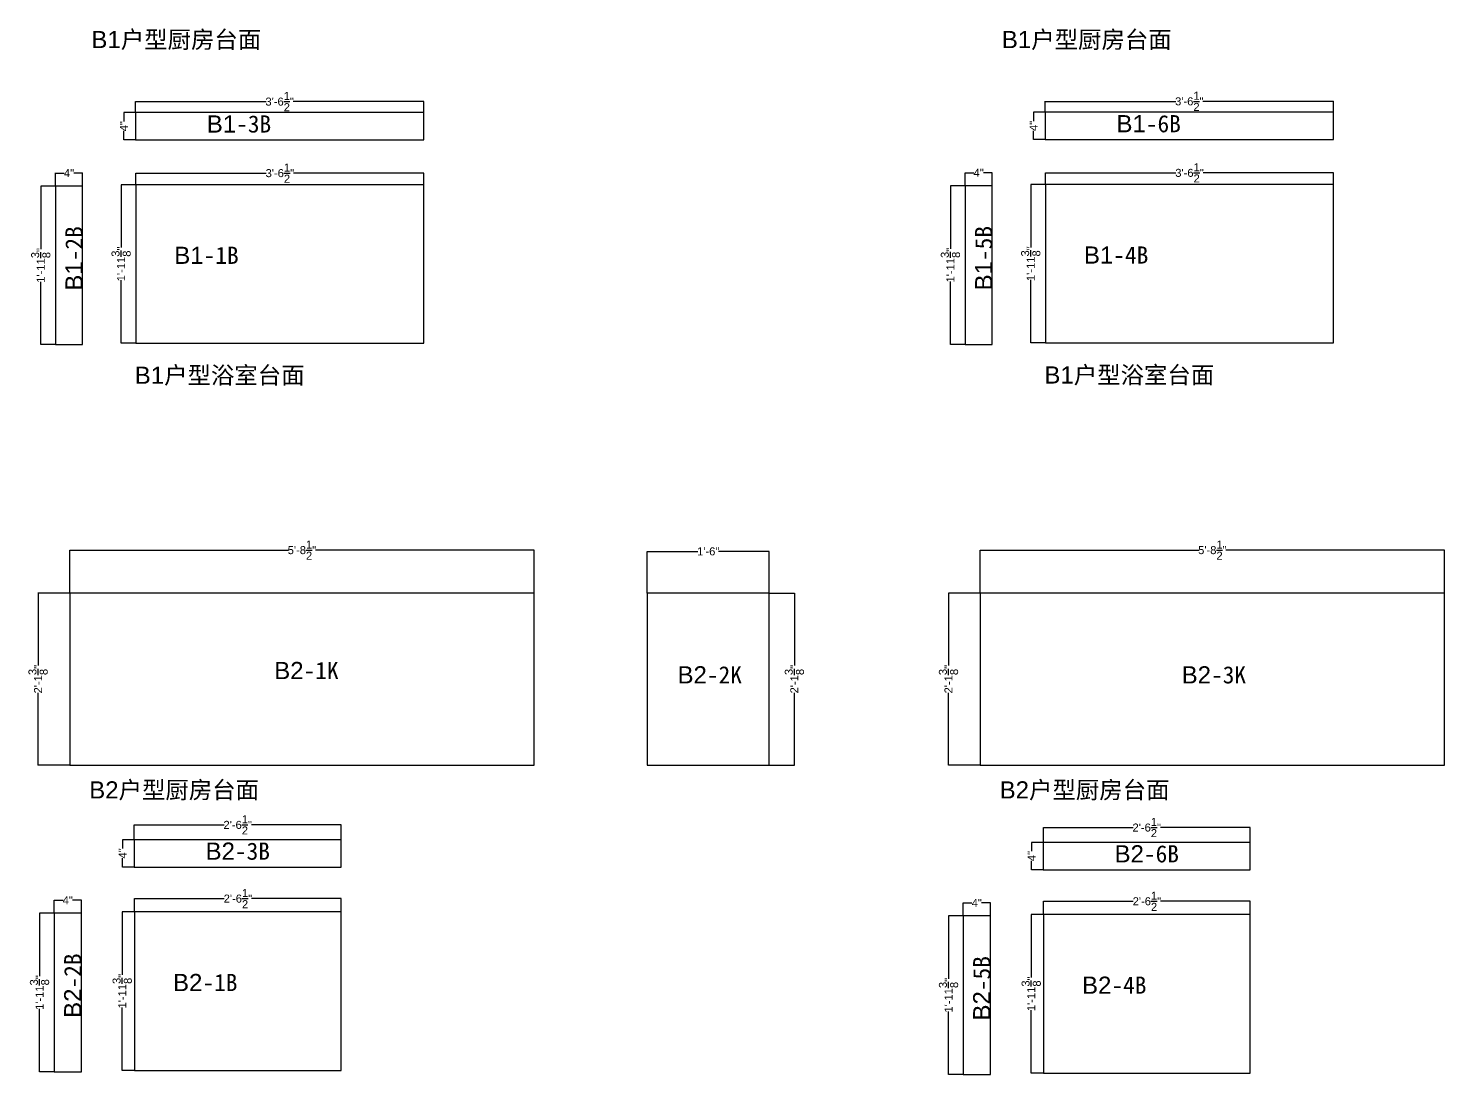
# Model space of a CAD drawing. Header units: inches. Extents: x -997106 to 39633, y -30199 to 1961.
# Drawn here: x 1360 to 6668, y -10266 to -6346 of the extents above; entities that cross this region are included whole.
import ezdxf

# ---------------------------------------------------------------- set-up
doc = ezdxf.new("R2010")
doc.units = ezdxf.units.IN
doc.header["$MEASUREMENT"] = 0
doc.layers.get('Defpoints').update_dxf_attribs({"color": 3})
doc.layers.add('编号', color=10, linetype='Continuous', plot=False)
doc.styles.get("Standard").update_dxf_attribs({"font": 'arial.ttf'})
doc.dimstyles.get("Standard").update_dxf_attribs({"dimtxt": 30, "dimasz": 1, "dimexe": 0.18, "dimexo": 0.0625, "dimgap": 0.09, "dimtad": 0, "dimtoh": 1, "dimdec": 4, "dimlfac": 0.03937, "dimzin": 0, "dimdsep": 46, "dimlunit": 4, "dimtxsty": 'Standard', "dimblk": 'ARCHTICK', "dimcen": 1, "dimadec": 0, "dimazin": 0, "dimtfac": 1, "dimtdec": 4, "dimtix": 1, "dimtofl": 0, "dimtmove": 2, "dimatfit": 3, "dimldrblk": 'ARCHTICK', "dimfxl": 1, "dimtolj": 1, "dimtzin": 0, "dimarcsym": 0})

# ---------------------------------------------------------------- blocks, each defined once
blk = doc.blocks.new('_ArchTick')
at = {"color": 0, "linetype": 'ByBlock', "const_width": 0.15}
blk.add_lwpolyline([(-0.5, -0.5), (0.5, 0.5)], dxfattribs=at)
blk = doc.blocks.new('*D174')
at = {"color": 0, "lineweight": -2, "transparency": 16777216}
for p, q in [((1515.4, -8461.9), (1515.4, -8300.7)), ((1515.4, -8300.9), (2334.5, -8300.9)), ((3255.4, -8300.9), (2436.3, -8300.9)), ((3255.4, -8461.9), (3255.4, -8300.7))]:
    blk.add_line(p, q, dxfattribs=at)
at = {"layer": 'Defpoints', "color": 0, "transparency": 16777216}
for p in [(3255.4, -8300.9), (1515.4, -8461.9), (3255.4, -8461.9)]:
    blk.add_point(p, dxfattribs=at)
at = {"color": 0, "lineweight": -2, "transparency": 16777216, "rotation": 180}
blk.add_blockref('_ArchTick', (1515.4, -8300.9), dxfattribs=at)
at = {"color": 0, "lineweight": -2, "transparency": 16777216}
blk.add_blockref('_ArchTick', (3255.4, -8300.9), dxfattribs=at)
at = {"color": 0, "transparency": 16777216, "insert": (2385.4, -8300.9), "char_height": 30, "attachment_point": 5}
blk.add_mtext('\\A1;5\'-8{\\H1x;\\S1/2;}"', dxfattribs=at)
blk = doc.blocks.new('*D175')
at = {"color": 0, "lineweight": -2, "transparency": 16777216}
for p, q in [((1515.3, -8461.9), (1396.2, -8461.9)), ((1396.4, -8461.9), (1396.4, -8733.3)), ((1396.4, -9106.9), (1396.4, -8835.6)), ((1515.3, -9106.9), (1396.2, -9106.9))]:
    blk.add_line(p, q, dxfattribs=at)
at = {"layer": 'Defpoints', "color": 0, "transparency": 16777216}
for p in [(1515.4, -8461.9), (1396.4, -9106.9), (1515.4, -9106.9)]:
    blk.add_point(p, dxfattribs=at)
at = {"color": 0, "lineweight": -2, "transparency": 16777216}
for p, rotation in [((1396.4, -8461.9), 90), ((1396.4, -9106.9), 270)]:
    blk.add_blockref('_ArchTick', p, dxfattribs=dict(at, rotation=rotation))
at = {"color": 0, "transparency": 16777216, "insert": (1396.4, -8784.4), "char_height": 30, "attachment_point": 5, "rotation": 90}
blk.add_mtext('\\A1;2\'-1{\\H1x;\\S3/8;}"', dxfattribs=at)
blk = doc.blocks.new('*D176')
at = {"color": 0, "lineweight": -2, "transparency": 16777216}
for p, q in [((3679.5, -8461.9), (3679.5, -8305.7)), ((3679.5, -8305.8), (3869.5, -8305.8)), ((4136.5, -8305.8), (3946.6, -8305.8)), ((4136.5, -8461.9), (4136.5, -8305.7))]:
    blk.add_line(p, q, dxfattribs=at)
at = {"layer": 'Defpoints', "color": 0, "transparency": 16777216}
for p in [(4136.5, -8305.8), (3679.5, -8461.9), (4136.5, -8461.9)]:
    blk.add_point(p, dxfattribs=at)
at = {"color": 0, "lineweight": -2, "transparency": 16777216, "rotation": 180}
blk.add_blockref('_ArchTick', (3679.5, -8305.8), dxfattribs=at)
at = {"color": 0, "lineweight": -2, "transparency": 16777216}
blk.add_blockref('_ArchTick', (4136.5, -8305.8), dxfattribs=at)
at = {"color": 0, "transparency": 16777216, "insert": (3908, -8305.8), "char_height": 30, "attachment_point": 5}
blk.add_mtext('\\A1;1\'-6"', dxfattribs=at)
blk = doc.blocks.new('*D177')
at = {"color": 0, "lineweight": -2, "transparency": 16777216}
for p, q in [((4136.6, -8461.9), (4230.9, -8461.9)), ((4230.8, -8461.9), (4230.8, -8733.3)), ((4230.8, -9106.9), (4230.8, -8835.6)), ((4136.6, -9106.9), (4230.9, -9106.9))]:
    blk.add_line(p, q, dxfattribs=at)
at = {"layer": 'Defpoints', "color": 0, "transparency": 16777216}
for p in [(4136.5, -8461.9), (4136.5, -9106.9), (4230.8, -9106.9)]:
    blk.add_point(p, dxfattribs=at)
at = {"color": 0, "lineweight": -2, "transparency": 16777216}
for p, rotation in [((4230.8, -8461.9), 90), ((4230.8, -9106.9), 270)]:
    blk.add_blockref('_ArchTick', p, dxfattribs=dict(at, rotation=rotation))
at = {"color": 0, "transparency": 16777216, "insert": (4230.8, -8784.4), "char_height": 30, "attachment_point": 5, "rotation": 90}
blk.add_mtext('\\A1;2\'-1{\\H1x;\\S3/8;}"', dxfattribs=at)
blk = doc.blocks.new('*D178')
at = {"color": 0, "lineweight": -2, "transparency": 16777216}
for p, q in [((4927.5, -8461.9), (4927.5, -8300.7)), ((4927.5, -8300.9), (5746.6, -8300.9)), ((6667.5, -8300.9), (5848.4, -8300.9)), ((6667.5, -8461.9), (6667.5, -8300.7))]:
    blk.add_line(p, q, dxfattribs=at)
at = {"layer": 'Defpoints', "color": 0, "transparency": 16777216}
for p in [(6667.5, -8300.9), (4927.5, -8461.9), (6667.5, -8461.9)]:
    blk.add_point(p, dxfattribs=at)
at = {"color": 0, "lineweight": -2, "transparency": 16777216, "rotation": 180}
blk.add_blockref('_ArchTick', (4927.5, -8300.9), dxfattribs=at)
at = {"color": 0, "lineweight": -2, "transparency": 16777216}
blk.add_blockref('_ArchTick', (6667.5, -8300.9), dxfattribs=at)
at = {"color": 0, "transparency": 16777216, "insert": (5797.5, -8300.9), "char_height": 30, "attachment_point": 5}
blk.add_mtext('\\A1;5\'-8{\\H1x;\\S1/2;}"', dxfattribs=at)
blk = doc.blocks.new('*D179')
at = {"color": 0, "lineweight": -2, "transparency": 16777216}
for p, q in [((4927.5, -8461.9), (4808.4, -8461.9)), ((4808.5, -8461.9), (4808.5, -8733.3)), ((4808.5, -9106.9), (4808.5, -8835.6)), ((4927.5, -9106.9), (4808.4, -9106.9))]:
    blk.add_line(p, q, dxfattribs=at)
at = {"layer": 'Defpoints', "color": 0, "transparency": 16777216}
for p in [(4927.5, -8461.9), (4808.5, -9106.9), (4927.5, -9106.9)]:
    blk.add_point(p, dxfattribs=at)
at = {"color": 0, "lineweight": -2, "transparency": 16777216}
for p, rotation in [((4808.5, -8461.9), 90), ((4808.5, -9106.9), 270)]:
    blk.add_blockref('_ArchTick', p, dxfattribs=dict(at, rotation=rotation))
at = {"color": 0, "transparency": 16777216, "insert": (4808.5, -8784.4), "char_height": 30, "attachment_point": 5, "rotation": 90}
blk.add_mtext('\\A1;2\'-1{\\H1x;\\S3/8;}"', dxfattribs=at)
blk = doc.blocks.new('*D794')
at = {"color": 0, "lineweight": -2, "transparency": 16777216}
for p, q in [((1461.4, -6937), (1406.3, -6937)), ((1406.5, -6937), (1406.5, -7172.9)), ((1406.5, -7531), (1406.5, -7295.1)), ((1461.4, -7531), (1406.3, -7531))]:
    blk.add_line(p, q, dxfattribs=at)
at = {"layer": 'Defpoints', "color": 0, "transparency": 16777216}
for p in [(1461.4, -6937), (1406.5, -7531), (1461.4, -7531)]:
    blk.add_point(p, dxfattribs=at)
at = {"color": 0, "lineweight": -2, "transparency": 16777216}
for p, rotation in [((1406.5, -6937), 90), ((1406.5, -7531), 270)]:
    blk.add_blockref('_ArchTick', p, dxfattribs=dict(at, rotation=rotation))
at = {"color": 0, "transparency": 16777216, "insert": (1406.5, -7234), "char_height": 30, "attachment_point": 5, "rotation": 90}
blk.add_mtext('\\A1;1\'-11{\\H1x;\\S3/8;}"', dxfattribs=at)
blk = doc.blocks.new('*D795')
at = {"color": 0, "lineweight": -2, "transparency": 16777216}
for p, q in [((1461.4, -6937), (1461.4, -6887.8)), ((1461.4, -6887.9), (1494.5, -6887.9)), ((1563.4, -6887.9), (1530.4, -6887.9)), ((1563.4, -6937), (1563.4, -6887.8))]:
    blk.add_line(p, q, dxfattribs=at)
at = {"layer": 'Defpoints', "color": 0, "transparency": 16777216}
for p in [(1563.4, -6887.9), (1461.4, -6937), (1563.4, -6937)]:
    blk.add_point(p, dxfattribs=at)
at = {"color": 0, "lineweight": -2, "transparency": 16777216, "rotation": 180}
blk.add_blockref('_ArchTick', (1461.4, -6887.9), dxfattribs=at)
at = {"color": 0, "lineweight": -2, "transparency": 16777216}
blk.add_blockref('_ArchTick', (1563.4, -6887.9), dxfattribs=at)
at = {"color": 0, "transparency": 16777216, "insert": (1512.4, -6887.9), "char_height": 30, "attachment_point": 5}
blk.add_mtext('\\A1;4"', dxfattribs=at)
blk = doc.blocks.new('*D796')
at = {"color": 0, "lineweight": -2, "transparency": 16777216}
for p, q in [((1761.8, -6661.5), (1717.8, -6661.5)), ((1718, -6661.5), (1718, -6694.6)), ((1718, -6763.5), (1718, -6730.4)), ((1761.8, -6763.5), (1717.8, -6763.5))]:
    blk.add_line(p, q, dxfattribs=at)
at = {"layer": 'Defpoints', "color": 0, "transparency": 16777216}
for p in [(1761.9, -6661.5), (1718, -6763.5), (1761.9, -6763.5)]:
    blk.add_point(p, dxfattribs=at)
at = {"color": 0, "lineweight": -2, "transparency": 16777216}
for p, rotation in [((1718, -6661.5), 90), ((1718, -6763.5), 270)]:
    blk.add_blockref('_ArchTick', p, dxfattribs=dict(at, rotation=rotation))
at = {"color": 0, "transparency": 16777216, "insert": (1718, -6712.5), "char_height": 30, "attachment_point": 5, "rotation": 90}
blk.add_mtext('\\A1;4"', dxfattribs=at)
blk = doc.blocks.new('*D797')
at = {"color": 0, "lineweight": -2, "transparency": 16777216}
for p, q in [((1762.6, -6931.6), (1762.6, -6888.2)), ((1762.6, -6888.3), (2251.7, -6888.3)), ((2842.6, -6888.3), (2353.5, -6888.3)), ((2842.6, -6931.6), (2842.6, -6888.2))]:
    blk.add_line(p, q, dxfattribs=at)
at = {"layer": 'Defpoints', "color": 0, "transparency": 16777216}
for p in [(2842.6, -6888.3), (1762.6, -6931.6), (2842.6, -6931.6)]:
    blk.add_point(p, dxfattribs=at)
at = {"color": 0, "lineweight": -2, "transparency": 16777216, "rotation": 180}
blk.add_blockref('_ArchTick', (1762.6, -6888.3), dxfattribs=at)
at = {"color": 0, "lineweight": -2, "transparency": 16777216}
blk.add_blockref('_ArchTick', (2842.6, -6888.3), dxfattribs=at)
at = {"color": 0, "transparency": 16777216, "insert": (2302.6, -6888.3), "char_height": 30, "attachment_point": 5}
blk.add_mtext('\\A1;3\'-6{\\H1x;\\S1/2;}"', dxfattribs=at)
blk = doc.blocks.new('*D798')
at = {"color": 0, "lineweight": -2, "transparency": 16777216}
for p, q in [((1761.9, -6661.4), (1761.9, -6620.1)), ((1761.9, -6620.3), (2251, -6620.3)), ((2841.9, -6620.3), (2352.8, -6620.3)), ((2841.9, -6661.4), (2841.9, -6620.1))]:
    blk.add_line(p, q, dxfattribs=at)
at = {"layer": 'Defpoints', "color": 0, "transparency": 16777216}
for p in [(2841.9, -6620.3), (1761.9, -6661.5), (2841.9, -6661.5)]:
    blk.add_point(p, dxfattribs=at)
at = {"color": 0, "lineweight": -2, "transparency": 16777216, "rotation": 180}
blk.add_blockref('_ArchTick', (1761.9, -6620.3), dxfattribs=at)
at = {"color": 0, "lineweight": -2, "transparency": 16777216}
blk.add_blockref('_ArchTick', (2841.9, -6620.3), dxfattribs=at)
at = {"color": 0, "transparency": 16777216, "insert": (2301.9, -6620.3), "char_height": 30, "attachment_point": 5}
blk.add_mtext('\\A1;3\'-6{\\H1x;\\S1/2;}"', dxfattribs=at)
blk = doc.blocks.new('*D799')
at = {"color": 0, "lineweight": -2, "transparency": 16777216}
for p, q in [((1762.5, -6931.6), (1707.5, -6931.6)), ((1707.7, -6931.6), (1707.7, -7167.5)), ((1707.7, -7525.6), (1707.7, -7289.7)), ((1762.5, -7525.6), (1707.5, -7525.6))]:
    blk.add_line(p, q, dxfattribs=at)
at = {"layer": 'Defpoints', "color": 0, "transparency": 16777216}
for p in [(1762.6, -6931.6), (1707.7, -7525.6), (1762.6, -7525.6)]:
    blk.add_point(p, dxfattribs=at)
at = {"color": 0, "lineweight": -2, "transparency": 16777216}
for p, rotation in [((1707.7, -6931.6), 90), ((1707.7, -7525.6), 270)]:
    blk.add_blockref('_ArchTick', p, dxfattribs=dict(at, rotation=rotation))
at = {"color": 0, "transparency": 16777216, "insert": (1707.7, -7228.6), "char_height": 30, "attachment_point": 5, "rotation": 90}
blk.add_mtext('\\A1;1\'-11{\\H1x;\\S3/8;}"', dxfattribs=at)
blk = doc.blocks.new('*D801')
at = {"color": 0, "lineweight": -2, "transparency": 16777216}
for p, q in [((4870.6, -6936), (4815.5, -6936)), ((4815.7, -6936), (4815.7, -7171.9)), ((4815.7, -7530), (4815.7, -7294.1)), ((4870.6, -7530), (4815.5, -7530))]:
    blk.add_line(p, q, dxfattribs=at)
at = {"layer": 'Defpoints', "color": 0, "transparency": 16777216}
for p in [(4870.6, -6936), (4815.7, -7530), (4870.6, -7530)]:
    blk.add_point(p, dxfattribs=at)
at = {"color": 0, "lineweight": -2, "transparency": 16777216}
for p, rotation in [((4815.7, -6936), 90), ((4815.7, -7530), 270)]:
    blk.add_blockref('_ArchTick', p, dxfattribs=dict(at, rotation=rotation))
at = {"color": 0, "transparency": 16777216, "insert": (4815.7, -7233), "char_height": 30, "attachment_point": 5, "rotation": 90}
blk.add_mtext('\\A1;1\'-11{\\H1x;\\S3/8;}"', dxfattribs=at)
blk = doc.blocks.new('*D802')
at = {"color": 0, "lineweight": -2, "transparency": 16777216}
for p, q in [((4870.6, -6936), (4870.6, -6886.8)), ((4870.6, -6886.9), (4903.7, -6886.9)), ((4972.6, -6886.9), (4939.6, -6886.9)), ((4972.6, -6936), (4972.6, -6886.8))]:
    blk.add_line(p, q, dxfattribs=at)
at = {"layer": 'Defpoints', "color": 0, "transparency": 16777216}
for p in [(4972.6, -6886.9), (4870.6, -6936), (4972.6, -6936)]:
    blk.add_point(p, dxfattribs=at)
at = {"color": 0, "lineweight": -2, "transparency": 16777216, "rotation": 180}
blk.add_blockref('_ArchTick', (4870.6, -6886.9), dxfattribs=at)
at = {"color": 0, "lineweight": -2, "transparency": 16777216}
blk.add_blockref('_ArchTick', (4972.6, -6886.9), dxfattribs=at)
at = {"color": 0, "transparency": 16777216, "insert": (4921.6, -6886.9), "char_height": 30, "attachment_point": 5}
blk.add_mtext('\\A1;4"', dxfattribs=at)
blk = doc.blocks.new('*D800')
at = {"color": 0, "lineweight": -2, "transparency": 16777216}
for p, q in [((5171, -6660.5), (5127, -6660.5)), ((5127.2, -6660.5), (5127.2, -6693.6)), ((5127.2, -6762.5), (5127.2, -6729.4)), ((5171, -6762.5), (5127, -6762.5))]:
    blk.add_line(p, q, dxfattribs=at)
at = {"layer": 'Defpoints', "color": 0, "transparency": 16777216}
for p in [(5171.1, -6660.5), (5127.2, -6762.5), (5171.1, -6762.5)]:
    blk.add_point(p, dxfattribs=at)
at = {"color": 0, "lineweight": -2, "transparency": 16777216}
for p, rotation in [((5127.2, -6660.5), 90), ((5127.2, -6762.5), 270)]:
    blk.add_blockref('_ArchTick', p, dxfattribs=dict(at, rotation=rotation))
at = {"color": 0, "transparency": 16777216, "insert": (5127.2, -6711.5), "char_height": 30, "attachment_point": 5, "rotation": 90}
blk.add_mtext('\\A1;4"', dxfattribs=at)
blk = doc.blocks.new('*D803')
at = {"color": 0, "lineweight": -2, "transparency": 16777216}
for p, q in [((5171.8, -6930.6), (5171.8, -6887.2)), ((5171.8, -6887.3), (5660.9, -6887.3)), ((6251.8, -6887.3), (5762.7, -6887.3)), ((6251.8, -6930.6), (6251.8, -6887.2))]:
    blk.add_line(p, q, dxfattribs=at)
at = {"layer": 'Defpoints', "color": 0, "transparency": 16777216}
for p in [(6251.8, -6887.3), (5171.8, -6930.6), (6251.8, -6930.6)]:
    blk.add_point(p, dxfattribs=at)
at = {"color": 0, "lineweight": -2, "transparency": 16777216, "rotation": 180}
blk.add_blockref('_ArchTick', (5171.8, -6887.3), dxfattribs=at)
at = {"color": 0, "lineweight": -2, "transparency": 16777216}
blk.add_blockref('_ArchTick', (6251.8, -6887.3), dxfattribs=at)
at = {"color": 0, "transparency": 16777216, "insert": (5711.8, -6887.3), "char_height": 30, "attachment_point": 5}
blk.add_mtext('\\A1;3\'-6{\\H1x;\\S1/2;}"', dxfattribs=at)
blk = doc.blocks.new('*D804')
at = {"color": 0, "lineweight": -2, "transparency": 16777216}
for p, q in [((5171.1, -6660.4), (5171.1, -6619.1)), ((5171.1, -6619.3), (5660.2, -6619.3)), ((6251.1, -6619.3), (5762, -6619.3)), ((6251.1, -6660.4), (6251.1, -6619.1))]:
    blk.add_line(p, q, dxfattribs=at)
at = {"layer": 'Defpoints', "color": 0, "transparency": 16777216}
for p in [(6251.1, -6619.3), (5171.1, -6660.5), (6251.1, -6660.5)]:
    blk.add_point(p, dxfattribs=at)
at = {"color": 0, "lineweight": -2, "transparency": 16777216, "rotation": 180}
blk.add_blockref('_ArchTick', (5171.1, -6619.3), dxfattribs=at)
at = {"color": 0, "lineweight": -2, "transparency": 16777216}
blk.add_blockref('_ArchTick', (6251.1, -6619.3), dxfattribs=at)
at = {"color": 0, "transparency": 16777216, "insert": (5711.1, -6619.3), "char_height": 30, "attachment_point": 5}
blk.add_mtext('\\A1;3\'-6{\\H1x;\\S1/2;}"', dxfattribs=at)
blk = doc.blocks.new('*D805')
at = {"color": 0, "lineweight": -2, "transparency": 16777216}
for p, q in [((5171.7, -6930.6), (5116.7, -6930.6)), ((5116.8, -6930.6), (5116.8, -7166.5)), ((5116.8, -7524.6), (5116.8, -7288.7)), ((5171.7, -7524.6), (5116.7, -7524.6))]:
    blk.add_line(p, q, dxfattribs=at)
at = {"layer": 'Defpoints', "color": 0, "transparency": 16777216}
for p in [(5171.8, -6930.6), (5116.8, -7524.6), (5171.8, -7524.6)]:
    blk.add_point(p, dxfattribs=at)
at = {"color": 0, "lineweight": -2, "transparency": 16777216}
for p, rotation in [((5116.8, -6930.6), 90), ((5116.8, -7524.6), 270)]:
    blk.add_blockref('_ArchTick', p, dxfattribs=dict(at, rotation=rotation))
at = {"color": 0, "transparency": 16777216, "insert": (5116.8, -7227.6), "char_height": 30, "attachment_point": 5, "rotation": 90}
blk.add_mtext('\\A1;1\'-11{\\H1x;\\S3/8;}"', dxfattribs=at)
blk = doc.blocks.new('*D921')
at = {"color": 0, "lineweight": -2, "transparency": 16777216}
for p, q in [((1456.7, -9661.8), (1401.7, -9661.8)), ((1401.9, -9661.8), (1401.9, -9897.7)), ((1401.9, -10255.8), (1401.9, -10019.9)), ((1456.7, -10255.8), (1401.7, -10255.8))]:
    blk.add_line(p, q, dxfattribs=at)
at = {"layer": 'Defpoints', "color": 0, "transparency": 16777216}
for p in [(1456.8, -9661.8), (1401.9, -10255.8), (1456.8, -10255.8)]:
    blk.add_point(p, dxfattribs=at)
at = {"color": 0, "lineweight": -2, "transparency": 16777216}
for p, rotation in [((1401.9, -9661.8), 90), ((1401.9, -10255.8), 270)]:
    blk.add_blockref('_ArchTick', p, dxfattribs=dict(at, rotation=rotation))
at = {"color": 0, "transparency": 16777216, "insert": (1401.9, -9958.8), "char_height": 30, "attachment_point": 5, "rotation": 90}
blk.add_mtext('\\A1;1\'-11{\\H1x;\\S3/8;}"', dxfattribs=at)
blk = doc.blocks.new('*D922')
at = {"color": 0, "lineweight": -2, "transparency": 16777216}
for p, q in [((1456.8, -9661.8), (1456.8, -9612.6)), ((1456.8, -9612.7), (1489.9, -9612.7)), ((1558.8, -9612.7), (1525.7, -9612.7)), ((1558.8, -9661.8), (1558.8, -9612.6))]:
    blk.add_line(p, q, dxfattribs=at)
at = {"layer": 'Defpoints', "color": 0, "transparency": 16777216}
for p in [(1558.8, -9612.7), (1456.8, -9661.8), (1558.8, -9661.8)]:
    blk.add_point(p, dxfattribs=at)
at = {"color": 0, "lineweight": -2, "transparency": 16777216, "rotation": 180}
blk.add_blockref('_ArchTick', (1456.8, -9612.7), dxfattribs=at)
at = {"color": 0, "lineweight": -2, "transparency": 16777216}
blk.add_blockref('_ArchTick', (1558.8, -9612.7), dxfattribs=at)
at = {"color": 0, "transparency": 16777216, "insert": (1507.8, -9612.7), "char_height": 30, "attachment_point": 5}
blk.add_mtext('\\A1;4"', dxfattribs=at)
blk = doc.blocks.new('*D920')
at = {"color": 0, "lineweight": -2, "transparency": 16777216}
for p, q in [((1757.2, -9386.3), (1713.2, -9386.3)), ((1713.3, -9386.3), (1713.3, -9419.4)), ((1757.2, -9488.3), (1713.2, -9488.3)), ((1713.3, -9488.3), (1713.3, -9455.2))]:
    blk.add_line(p, q, dxfattribs=at)
at = {"layer": 'Defpoints', "color": 0, "transparency": 16777216}
for p in [(1757.2, -9386.3), (1713.3, -9488.3), (1757.2, -9488.3)]:
    blk.add_point(p, dxfattribs=at)
at = {"color": 0, "lineweight": -2, "transparency": 16777216}
for p, rotation in [((1713.3, -9386.3), 90), ((1713.3, -9488.3), 270)]:
    blk.add_blockref('_ArchTick', p, dxfattribs=dict(at, rotation=rotation))
at = {"color": 0, "transparency": 16777216, "insert": (1713.3, -9437.3), "char_height": 30, "attachment_point": 5, "rotation": 90}
blk.add_mtext('\\A1;4"', dxfattribs=at)
blk = doc.blocks.new('*D923')
at = {"color": 0, "lineweight": -2, "transparency": 16777216}
for p, q in [((1757.2, -9384.6), (1757.2, -9330.2)), ((1757.2, -9330.4), (2093.6, -9330.4)), ((2532.2, -9330.4), (2195.9, -9330.4)), ((2532.2, -9386.2), (2532.2, -9330.2))]:
    blk.add_line(p, q, dxfattribs=at)
at = {"layer": 'Defpoints', "color": 0, "transparency": 16777216}
for p in [(2532.2, -9330.4), (1757.2, -9384.6), (2532.2, -9386.3)]:
    blk.add_point(p, dxfattribs=at)
at = {"color": 0, "lineweight": -2, "transparency": 16777216, "rotation": 180}
blk.add_blockref('_ArchTick', (1757.2, -9330.4), dxfattribs=at)
at = {"color": 0, "lineweight": -2, "transparency": 16777216}
blk.add_blockref('_ArchTick', (2532.2, -9330.4), dxfattribs=at)
at = {"color": 0, "transparency": 16777216, "insert": (2144.7, -9330.4), "char_height": 30, "attachment_point": 5}
blk.add_mtext('\\A1;2\'-6{\\H1x;\\S1/2;}"', dxfattribs=at)
blk = doc.blocks.new('*D924')
at = {"color": 0, "lineweight": -2, "transparency": 16777216}
for p, q in [((1758, -9656.4), (1758, -9606.4)), ((1758, -9606.6), (2094.3, -9606.6)), ((2533, -9606.6), (2196.6, -9606.6)), ((2533, -9656.4), (2533, -9606.4))]:
    blk.add_line(p, q, dxfattribs=at)
at = {"layer": 'Defpoints', "color": 0, "transparency": 16777216}
for p in [(2533, -9606.6), (1758, -9656.4), (2533, -9656.4)]:
    blk.add_point(p, dxfattribs=at)
at = {"color": 0, "lineweight": -2, "transparency": 16777216, "rotation": 180}
blk.add_blockref('_ArchTick', (1758, -9606.6), dxfattribs=at)
at = {"color": 0, "lineweight": -2, "transparency": 16777216}
blk.add_blockref('_ArchTick', (2533, -9606.6), dxfattribs=at)
at = {"color": 0, "transparency": 16777216, "insert": (2145.5, -9606.6), "char_height": 30, "attachment_point": 5}
blk.add_mtext('\\A1;2\'-6{\\H1x;\\S1/2;}"', dxfattribs=at)
blk = doc.blocks.new('*D925')
at = {"color": 0, "lineweight": -2, "transparency": 16777216}
for p, q in [((1757.9, -9656.4), (1711.6, -9656.4)), ((1711.8, -9656.4), (1711.8, -9892.3)), ((1711.8, -10250.4), (1711.8, -10014.5)), ((1757.9, -10250.4), (1711.6, -10250.4))]:
    blk.add_line(p, q, dxfattribs=at)
at = {"layer": 'Defpoints', "color": 0, "transparency": 16777216}
for p in [(1758, -9656.4), (1711.8, -10250.4), (1758, -10250.4)]:
    blk.add_point(p, dxfattribs=at)
at = {"color": 0, "lineweight": -2, "transparency": 16777216}
for p, rotation in [((1711.8, -9656.4), 90), ((1711.8, -10250.4), 270)]:
    blk.add_blockref('_ArchTick', p, dxfattribs=dict(at, rotation=rotation))
at = {"color": 0, "transparency": 16777216, "insert": (1711.8, -9953.4), "char_height": 30, "attachment_point": 5, "rotation": 90}
blk.add_mtext('\\A1;1\'-11{\\H1x;\\S3/8;}"', dxfattribs=at)
blk = doc.blocks.new('*D936')
at = {"color": 0, "lineweight": -2, "transparency": 16777216}
for p, q in [((4863.5, -9671.8), (4808.4, -9671.8)), ((4808.6, -9671.8), (4808.6, -9907.7)), ((4808.6, -10265.8), (4808.6, -10029.9)), ((4863.5, -10265.8), (4808.4, -10265.8))]:
    blk.add_line(p, q, dxfattribs=at)
at = {"layer": 'Defpoints', "color": 0, "transparency": 16777216}
for p in [(4863.5, -9671.8), (4808.6, -10265.8), (4863.5, -10265.8)]:
    blk.add_point(p, dxfattribs=at)
at = {"color": 0, "lineweight": -2, "transparency": 16777216}
for p, rotation in [((4808.6, -9671.8), 90), ((4808.6, -10265.8), 270)]:
    blk.add_blockref('_ArchTick', p, dxfattribs=dict(at, rotation=rotation))
at = {"color": 0, "transparency": 16777216, "insert": (4808.6, -9968.8), "char_height": 30, "attachment_point": 5, "rotation": 90}
blk.add_mtext('\\A1;1\'-11{\\H1x;\\S3/8;}"', dxfattribs=at)
blk = doc.blocks.new('*D937')
at = {"color": 0, "lineweight": -2, "transparency": 16777216}
for p, q in [((4863.5, -9671.7), (4863.5, -9622.5)), ((4863.5, -9622.7), (4896.6, -9622.7)), ((4965.5, -9622.7), (4932.5, -9622.7)), ((4965.5, -9671.7), (4965.5, -9622.5))]:
    blk.add_line(p, q, dxfattribs=at)
at = {"layer": 'Defpoints', "color": 0, "transparency": 16777216}
for p in [(4965.5, -9622.7), (4863.5, -9671.8), (4965.5, -9671.8)]:
    blk.add_point(p, dxfattribs=at)
at = {"color": 0, "lineweight": -2, "transparency": 16777216, "rotation": 180}
blk.add_blockref('_ArchTick', (4863.5, -9622.7), dxfattribs=at)
at = {"color": 0, "lineweight": -2, "transparency": 16777216}
blk.add_blockref('_ArchTick', (4965.5, -9622.7), dxfattribs=at)
at = {"color": 0, "transparency": 16777216, "insert": (4914.5, -9622.7), "char_height": 30, "attachment_point": 5}
blk.add_mtext('\\A1;4"', dxfattribs=at)
blk = doc.blocks.new('*D932')
at = {"color": 0, "lineweight": -2, "transparency": 16777216}
for p, q in [((5163.9, -9396.3), (5119.9, -9396.3)), ((5120.1, -9396.3), (5120.1, -9429.3)), ((5163.9, -9498.3), (5119.9, -9498.3)), ((5120.1, -9498.3), (5120.1, -9465.2))]:
    blk.add_line(p, q, dxfattribs=at)
at = {"layer": 'Defpoints', "color": 0, "transparency": 16777216}
for p in [(5164, -9396.3), (5120.1, -9498.3), (5164, -9498.3)]:
    blk.add_point(p, dxfattribs=at)
at = {"color": 0, "lineweight": -2, "transparency": 16777216}
for p, rotation in [((5120.1, -9396.3), 90), ((5120.1, -9498.3), 270)]:
    blk.add_blockref('_ArchTick', p, dxfattribs=dict(at, rotation=rotation))
at = {"color": 0, "transparency": 16777216, "insert": (5120.1, -9447.3), "char_height": 30, "attachment_point": 5, "rotation": 90}
blk.add_mtext('\\A1;4"', dxfattribs=at)
blk = doc.blocks.new('*D938')
at = {"color": 0, "lineweight": -2, "transparency": 16777216}
for p, q in [((5164, -9394.5), (5164, -9340.2)), ((5164, -9340.4), (5500.3, -9340.4)), ((5939, -9340.4), (5602.6, -9340.4)), ((5939, -9396.2), (5939, -9340.2))]:
    blk.add_line(p, q, dxfattribs=at)
at = {"layer": 'Defpoints', "color": 0, "transparency": 16777216}
for p in [(5939, -9340.4), (5164, -9394.6), (5939, -9396.3)]:
    blk.add_point(p, dxfattribs=at)
at = {"color": 0, "lineweight": -2, "transparency": 16777216, "rotation": 180}
blk.add_blockref('_ArchTick', (5164, -9340.4), dxfattribs=at)
at = {"color": 0, "lineweight": -2, "transparency": 16777216}
blk.add_blockref('_ArchTick', (5939, -9340.4), dxfattribs=at)
at = {"color": 0, "transparency": 16777216, "insert": (5551.5, -9340.4), "char_height": 30, "attachment_point": 5}
blk.add_mtext('\\A1;2\'-6{\\H1x;\\S1/2;}"', dxfattribs=at)
blk = doc.blocks.new('*D939')
at = {"color": 0, "lineweight": -2, "transparency": 16777216}
for p, q in [((5164.7, -9666.3), (5164.7, -9616.4)), ((5164.7, -9616.6), (5501, -9616.6)), ((5939.7, -9616.6), (5603.3, -9616.6)), ((5939.7, -9666.3), (5939.7, -9616.4))]:
    blk.add_line(p, q, dxfattribs=at)
at = {"layer": 'Defpoints', "color": 0, "transparency": 16777216}
for p in [(5939.7, -9616.6), (5164.7, -9666.4), (5939.7, -9666.4)]:
    blk.add_point(p, dxfattribs=at)
at = {"color": 0, "lineweight": -2, "transparency": 16777216, "rotation": 180}
blk.add_blockref('_ArchTick', (5164.7, -9616.6), dxfattribs=at)
at = {"color": 0, "lineweight": -2, "transparency": 16777216}
blk.add_blockref('_ArchTick', (5939.7, -9616.6), dxfattribs=at)
at = {"color": 0, "transparency": 16777216, "insert": (5552.2, -9616.6), "char_height": 30, "attachment_point": 5}
blk.add_mtext('\\A1;2\'-6{\\H1x;\\S1/2;}"', dxfattribs=at)
blk = doc.blocks.new('*D940')
at = {"color": 0, "lineweight": -2, "transparency": 16777216}
for p, q in [((5164.6, -9666.4), (5118.3, -9666.4)), ((5118.5, -9666.4), (5118.5, -9902.3)), ((5118.5, -10260.4), (5118.5, -10024.5)), ((5164.6, -10260.4), (5118.3, -10260.4))]:
    blk.add_line(p, q, dxfattribs=at)
at = {"layer": 'Defpoints', "color": 0, "transparency": 16777216}
for p in [(5164.7, -9666.4), (5118.5, -10260.4), (5164.7, -10260.4)]:
    blk.add_point(p, dxfattribs=at)
at = {"color": 0, "lineweight": -2, "transparency": 16777216}
for p, rotation in [((5118.5, -9666.4), 90), ((5118.5, -10260.4), 270)]:
    blk.add_blockref('_ArchTick', p, dxfattribs=dict(at, rotation=rotation))
at = {"color": 0, "transparency": 16777216, "insert": (5118.5, -9963.4), "char_height": 30, "attachment_point": 5, "rotation": 90}
blk.add_mtext('\\A1;1\'-11{\\H1x;\\S3/8;}"', dxfattribs=at)

msp = doc.modelspace()

# ---------------------------------------------------------------- linework, layer by layer
for points in [[(1761.87381, -6763.49852), (2841.87381, -6763.49852), (2841.87381, -6661.49852), (1761.87381, -6661.49852)], [(5171.066, -6762.49852), (6251.066, -6762.49852), (6251.066, -6660.49852), (5171.066, -6660.49852)], [(1461.44944, -7531.04238), (1563.44944, -7531.04238), (1563.44944, -6937.04238), (1461.44944, -6937.04238)], [(1762.6071, -7525.63089), (2842.6071, -7525.63089), (2842.6071, -6931.63089), (1762.6071, -6931.63089)], [(4870.64163, -7530.04238), (4972.64163, -7530.04238), (4972.64163, -6936.04238), (4870.64163, -6936.04238)], [(5171.79929, -7524.63089), (6251.79929, -7524.63089), (6251.79929, -6930.63089), (5171.79929, -6930.63089)], [(1515.40531, -9106.94684), (3255.40531, -9106.94684), (3255.40531, -8461.94684), (1515.40531, -8461.94684)], [(3679.51946, -9106.94684), (4136.51946, -9106.94684), (4136.51946, -8461.94684), (3679.51946, -8461.94684)], [(4927.53893, -9106.94684), (6667.53893, -9106.94684), (6667.53893, -8461.94684), (4927.53893, -8461.94684)], [(1757.23334, -9488.29212), (2532.23334, -9488.29212), (2532.23334, -9386.29212), (1757.23334, -9386.29212)], [(5163.95328, -9498.26691), (5938.95328, -9498.26691), (5938.95328, -9396.26691), (5163.95328, -9396.26691)], [(1757.96663, -10250.42449), (2532.96663, -10250.42449), (2532.96663, -9656.42449), (1757.96663, -9656.42449)], [(1456.80897, -10255.83598), (1558.80897, -10255.83598), (1558.80897, -9661.83598), (1456.80897, -9661.83598)], [(4863.52891, -10265.81076), (4965.52891, -10265.81076), (4965.52891, -9671.81076), (4863.52891, -9671.81076)], [(5164.68656, -10260.39928), (5939.68656, -10260.39928), (5939.68656, -9666.39928), (5164.68656, -9666.39928)]]:
    msp.add_lwpolyline(points, close=True)

# ---------------------------------------------------------------- texts
at = {"char_height": 64.3508622, "attachment_point": 1}
for s, insert in [('B1{\\fSimSun|b0|i0|c134|p2;户型厨房台面}', (1596.35462, -6355.57593)), ('B1{\\fSimSun|b0|i0|c134|p2;户型厨房台面}', (5008.48823, -6355.57593)), ('B1{\\fSimSun|b0|i0|c134|p2;户型浴室台面}', (1758.80186, -7613.34775)), ('B1{\\fSimSun|b0|i0|c134|p2;户型浴室台面}', (5167.99405, -7612.34775)), ('B2{\\fSimSun|b0|i0|c134|p2;户型厨房台面}', (1588.17272, -9167.21558)), ('B2{\\fSimSun|b0|i0|c134|p2;户型厨房台面}', (5000.30633, -9167.21558))]:
    msp.add_mtext(s, dxfattribs=dict(at, insert=insert))
at = {"layer": '编号', "char_height": 64.3508622, "attachment_point": 1}
for s, insert in [('B1{\\fSimSun|b0|i0|c134|p2;-3B}', (2028.88336, -6671.9454)), ('B1{\\fSimSun|b0|i0|c134|p2;-6B}', (5438.07555, -6670.9454)), ('B1{\\fSimSun|b0|i0|c134|p2;-1B}', (1906.95131, -7164.01666)), ('B1{\\fSimSun|b0|i0|c134|p2;-4B}', (5316.1435, -7163.01666)), ('B2{\\fSimSun|b0|i0|c134|p2;-1K}', (2281.52305, -8719.83261)), ('B2{\\fSimSun|b0|i0|c134|p2;-2K}', (3793.03317, -8735.98948)), ('B2{\\fSimSun|b0|i0|c134|p2;-3K}', (5682.45484, -8735.98948)), ('B2{\\fSimSun|b0|i0|c134|p2;-3B}', (2024.24289, -9396.739)), ('B2{\\fSimSun|b0|i0|c134|p2;-6B}', (5430.96282, -9406.71379)), ('B2{\\fSimSun|b0|i0|c134|p2;-1B}', (1902.31084, -9888.81026)), ('B2{\\fSimSun|b0|i0|c134|p2;-4B}', (5309.03077, -9898.78504))]:
    msp.add_mtext(s, dxfattribs=dict(at, insert=insert))
at = {"layer": '编号', "char_height": 64.3508622, "attachment_point": 1, "rotation": 90}
for s, insert in [('B1{\\fSimSun|b0|i0|c134|p2;-2B}', (1498.83521, -7328.7117)), ('B1{\\fSimSun|b0|i0|c134|p2;-5B}', (4908.0274, -7327.7117)), ('B2{\\fSimSun|b0|i0|c134|p2;-2B}', (1494.19474, -10053.5053)), ('B2{\\fSimSun|b0|i0|c134|p2;-5B}', (4900.91467, -10063.48009))]:
    msp.add_mtext(s, dxfattribs=dict(at, insert=insert))

# ---------------------------------------------------------------- dimensions: what is measured, and where the dimension line sits
for base, p1, p2, picture, middle in [((2841.87381, -6620.2819), (1761.87381, -6661.49852), (2841.87381, -6661.49852), '*D798', (2301.87381, -6620.2819)), ((6251.066, -6619.2819), (5171.066, -6660.49852), (6251.066, -6660.49852), '*D804', (5711.066, -6619.2819)), ((1563.44944, -6887.94152), (1461.44944, -6937.04238), (1563.44944, -6937.04238), '*D795', (1512.44944, -6887.94152)), ((2842.6071, -6888.33561), (1762.6071, -6931.63089), (2842.6071, -6931.63089), '*D797', (2302.6071, -6888.33561)), ((4972.64163, -6886.94152), (4870.64163, -6936.04238), (4972.64163, -6936.04238), '*D802', (4921.64163, -6886.94152)), ((6251.79929, -6887.33561), (5171.79929, -6930.63089), (6251.79929, -6930.63089), '*D803', (5711.79929, -6887.33561)), ((3255.40531, -8300.88408), (1515.40531, -8461.94684), (3255.40531, -8461.94684), '*D174', (2385.40531, -8300.88408)), ((6667.53893, -8300.88408), (4927.53893, -8461.94684), (6667.53893, -8461.94684), '*D178', (5797.53893, -8300.88408)), ((4136.51946, -8305.84742), (3679.51946, -8461.94684), (4136.51946, -8461.94684), '*D176', (3908.01946, -8305.84742)), ((2532.2333436233, -9330.375514678), (1757.2333436233, -9384.6349213269), (2532.2333436233, -9386.2921210611), '*D923', (2144.7333436233, -9330.375514678)), ((5938.9532757306, -9340.350299597), (5163.9532757306, -9394.6097062459), (5938.9532757306, -9396.26690598), '*D938', (5551.4532757306, -9340.350299597)), ((1558.80897, -9612.73512), (1456.80897, -9661.83598), (1558.80897, -9661.83598), '*D922', (1507.80897, -9612.73512)), ((2532.9666299385, -9606.6053315064), (1757.9666299385, -9656.4244932075), (2532.9666299385, -9656.4244932075), '*D924', (2145.4666299385, -9606.6053315064)), ((4965.52891, -9622.7099), (4863.52891, -9671.81076), (4965.52891, -9671.81076), '*D937', (4914.52891, -9622.7099)), ((5939.6865620458, -9616.5801164254), (5164.6865620458, -9666.3992781264), (5939.6865620458, -9666.3992781264), '*D939', (5552.1865620458, -9616.5801164254))]:
    dim = msp.add_linear_dim(base=base, p1=p1, p2=p2, dimstyle='Standard')
    dim.commit()
    dim.dimension.update_dxf_attribs({"geometry": picture, "text_midpoint": middle})
for base, p1, p2, picture, middle in [((1717.98581, -6763.49852), (1761.87381, -6661.49852), (1761.87381, -6763.49852), '*D796', (1717.98581, -6712.49852)), ((5127.178, -6762.49852), (5171.066, -6660.49852), (5171.066, -6762.49852), '*D800', (5127.178, -6711.49852)), ((1406.50375, -7531.04238), (1461.44944, -6937.04238), (1461.44944, -7531.04238), '*D794', (1406.50375, -7234.04238)), ((1707.65655, -7525.63089), (1762.6071, -6931.63089), (1762.6071, -7525.63089), '*D799', (1707.65655, -7228.63089)), ((4815.69594, -7530.04238), (4870.64163, -6936.04238), (4870.64163, -7530.04238), '*D801', (4815.69594, -7233.04238)), ((5116.84874, -7524.63089), (5171.79929, -6930.63089), (5171.79929, -7524.63089), '*D805', (5116.84874, -7227.63089)), ((1396.3967196351, -9106.9468432063), (1515.4053140239, -8461.9468432063), (1515.4053140239, -9106.9468432063), '*D175', (1396.3967196351, -8784.4468432063)), ((4230.7694441358, -9106.9468432063), (4136.5194645111, -8461.9468432063), (4136.5194645111, -9106.9468432063), '*D177', (4230.7694441358, -8784.4468432063)), ((4808.5303317183, -9106.9468432063), (4927.538926107, -8461.9468432063), (4927.538926107, -9106.9468432063), '*D179', (4808.5303317183, -8784.4468432063)), ((1713.34534, -9488.29212), (1757.23334, -9386.29212), (1757.23334, -9488.29212), '*D920', (1713.34534, -9437.29212)), ((5120.06528, -9498.26691), (5163.95328, -9396.26691), (5163.95328, -9498.26691), '*D932', (5120.06528, -9447.26691)), ((1711.77101, -10250.42449), (1757.96663, -9656.42449), (1757.96663, -10250.42449), '*D925', (1711.77101, -9953.42449)), ((1401.86328, -10255.83598), (1456.80897, -9661.83598), (1456.80897, -10255.83598), '*D921', (1401.86328, -9958.83598)), ((4808.58321, -10265.81076), (4863.52891, -9671.81076), (4863.52891, -10265.81076), '*D936', (4808.58321, -9968.81076)), ((5118.49095, -10260.39928), (5164.68656, -9666.39928), (5164.68656, -10260.39928), '*D940', (5118.49095, -9963.39928))]:
    dim = msp.add_linear_dim(base=base, p1=p1, p2=p2, angle=90, dimstyle='Standard')
    dim.commit()
    dim.dimension.update_dxf_attribs({"geometry": picture, "text_midpoint": middle})

doc.saveas('drawing.dxf')
